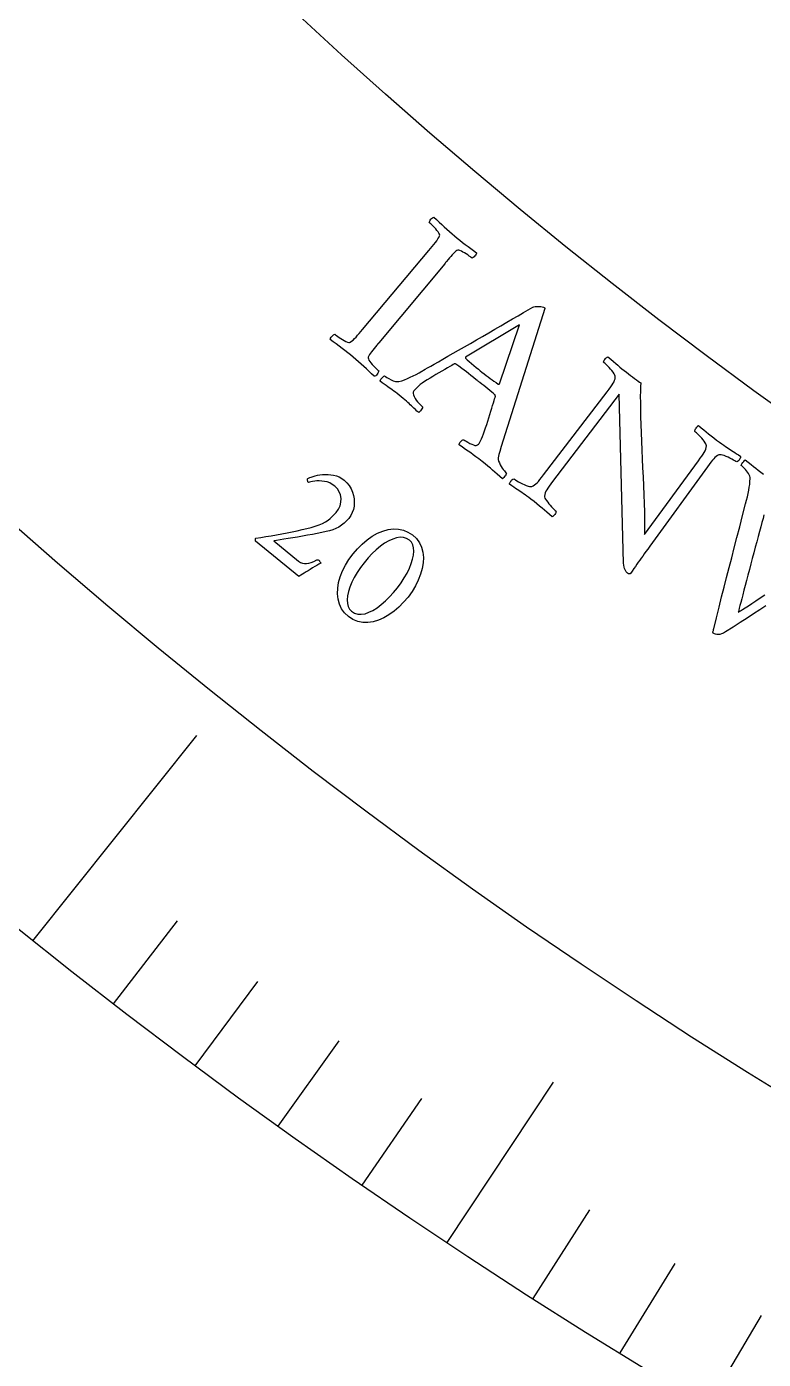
# Model space of a CAD drawing. Header units: millimetres. Extents: x -60 to 60, y -60 to 76.
# Drawn here: x -29.82 to -23.76, y -40.71 to -29.75 of the extents above; entities that cross this region are included whole.
import ezdxf

# ---------------------------------------------------------------- set-up
doc = ezdxf.new("R2010")
doc.units = ezdxf.units.MM
for name, color, linetype in [('CUT_OUTER', 1, 'Continuous'), ('ENGRAVE', 7, 'Continuous'), ('ENGRAVE_FINE', 8, 'Continuous'), ('TEXT', 5, 'Continuous')]:
    doc.layers.add(name, color=color, linetype=linetype)

msp = doc.modelspace()

# ---------------------------------------------------------------- linework, layer by layer
at = {"layer": 'CUT_OUTER'}
msp.add_arc((0, -0.0001), 59.9999, 176.771323, 2.429054, dxfattribs=at)
at = {"layer": 'ENGRAVE'}
for points in [[(-29.7704, -37.2695), (-28.4223, -35.5818)], [(-26.3622, -39.7533), (-25.4868, -38.4332)]]:
    msp.add_lwpolyline(points, dxfattribs=at)
for radius in [58.8, 58.8, 57.225, 54.3, 54.3, 51.99, 47.7, 47.7, 45.18, 40.5, 40.5]:
    msp.add_circle((0, 0), radius, dxfattribs=at)
at = {"layer": 'ENGRAVE_FINE'}
for points in [[(-29.107, -37.7899), (-28.5798, -37.1054)], [(-28.4342, -38.2986), (-27.9192, -37.6049)], [(-27.7524, -38.7955), (-27.2497, -38.0928)], [(-27.0616, -39.2805), (-26.5715, -38.569)], [(-25.6543, -40.2138), (-25.1896, -39.4854)], [(-24.9381, -40.6618), (-24.4864, -39.9253)], [(-24.2139, -41.0972), (-23.7753, -40.3528)]]:
    msp.add_lwpolyline(points, dxfattribs=at)
at = {"layer": 'TEXT'}
for points in [[(-26.3009, -31.4699), (-26.2788, -31.4881), (-26.2567, -31.5057), (-26.2347, -31.5229), (-26.2127, -31.5394), (-26.1905, -31.556), (-26.1679, -31.573), (-26.1449, -31.5904), (-26.1215, -31.6084), (-26.1219, -31.6143), (-26.1242, -31.6207), (-26.1283, -31.6275), (-26.1342, -31.6348), (-26.1408, -31.6415), (-26.147, -31.6467), (-26.1526, -31.6503), (-26.1577, -31.6523), (-26.1634, -31.6478), (-26.1712, -31.6421), (-26.1812, -31.6351), (-26.1934, -31.6267), (-26.2066, -31.618), (-26.2196, -31.61), (-26.2325, -31.6025), (-26.2452, -31.5956), (-26.2569, -31.5903), (-26.2669, -31.5875), (-26.275, -31.5872), (-26.2814, -31.5894), (-26.2904, -31.596), (-26.3, -31.6043), (-26.31, -31.6141), (-26.3205, -31.6255), (-26.3315, -31.638), (-26.3429, -31.6512), (-26.3546, -31.665), (-26.3668, -31.6795), (-26.3687, -31.6819), (-26.3707, -31.6842), (-26.3726, -31.6866), (-26.3746, -31.6889), (-26.3765, -31.6913), (-26.3785, -31.6936), (-26.3804, -31.6959), (-26.3824, -31.6983), (-26.9245, -32.3496), (-26.9265, -32.352), (-26.9284, -32.3543), (-26.9304, -32.3567), (-26.9323, -32.359), (-26.9343, -32.3614), (-26.9362, -32.3637), (-26.9382, -32.366), (-26.9401, -32.3684), (-26.9521, -32.3829), (-26.9635, -32.3969), (-26.9742, -32.4102), (-26.9842, -32.4229), (-26.9932, -32.435), (-27.0008, -32.4465), (-27.007, -32.4572), (-27.0118, -32.4673), (-27.0123, -32.4734), (-27.0101, -32.4813), (-27.0055, -32.4909), (-26.9983, -32.5023), (-26.9895, -32.5146), (-26.9799, -32.5266), (-26.9694, -32.5385), (-26.9582, -32.5502), (-26.9474, -32.5608), (-26.9384, -32.5696), (-26.931, -32.5764), (-26.9254, -32.5812), (-26.9264, -32.5867), (-26.9288, -32.593), (-26.9327, -32.6), (-26.938, -32.6077), (-26.9441, -32.6149), (-26.95, -32.6202), (-26.9559, -32.6236), (-26.9617, -32.6251), (-26.9839, -32.6042), (-27.0057, -32.5838), (-27.027, -32.5638), (-27.0479, -32.5444), (-27.0689, -32.5252), (-27.0904, -32.5061), (-27.1124, -32.487), (-27.135, -32.4679), (-27.1572, -32.4495), (-27.1799, -32.4313), (-27.203, -32.4132), (-27.2265, -32.3951), (-27.2504, -32.3771), (-27.2745, -32.359), (-27.2989, -32.3409), (-27.3236, -32.3226), (-27.3232, -32.3166), (-27.3209, -32.3103), (-27.3167, -32.3035), (-27.3107, -32.2962), (-27.304, -32.2896), (-27.2978, -32.2845), (-27.2921, -32.281), (-27.2869, -32.2791), (-27.2811, -32.2838), (-27.2731, -32.2898), (-27.2629, -32.2972), (-27.2505, -32.3059), (-27.2369, -32.3149), (-27.2232, -32.3232), (-27.2094, -32.3308), (-27.1955, -32.3376), (-27.1828, -32.3428), (-27.1725, -32.3456), (-27.1647, -32.346), (-27.1594, -32.344), (-27.1482, -32.3363), (-27.1366, -32.3267), (-27.1245, -32.3151), (-27.1119, -32.3016), (-27.0989, -32.2868), (-27.0855, -32.2714), (-27.0717, -32.2553), (-27.0575, -32.2385), (-26.5127, -31.5894), (-26.4986, -31.5724), (-26.485, -31.5559), (-26.4719, -31.5398), (-26.4593, -31.5241), (-26.4479, -31.5091), (-26.4383, -31.4949), (-26.4307, -31.4817), (-26.425, -31.4693), (-26.4234, -31.4632), (-26.4248, -31.4555), (-26.4293, -31.4463), (-26.4368, -31.4355), (-26.4462, -31.4239), (-26.4561, -31.4123), (-26.4665, -31.4008), (-26.4774, -31.3894), (-26.4877, -31.3789), (-26.4964, -31.3703), (-26.5035, -31.3636), (-26.5089, -31.3588), (-26.5078, -31.3534), (-26.5052, -31.3472), (-26.5013, -31.3403), (-26.4958, -31.3326), (-26.4897, -31.3254), (-26.4837, -31.3202), (-26.4778, -31.3168), (-26.4721, -31.3153), (-26.4501, -31.3353), (-26.4284, -31.3552), (-26.407, -31.375), (-26.3858, -31.3948), (-26.3646, -31.4143), (-26.3435, -31.4333), (-26.3222, -31.4518), (-26.3009, -31.4699)], [(-26.5692, -32.5819), (-26.5663, -32.5802), (-26.5575, -32.5753), (-26.543, -32.567), (-26.5227, -32.5555), (-26.4974, -32.5411), (-26.4681, -32.5243), (-26.4347, -32.505), (-26.3972, -32.4833), (-26.3565, -32.4599), (-26.3134, -32.4352), (-26.268, -32.4094), (-26.2202, -32.3823), (-26.1709, -32.3544), (-26.121, -32.3259), (-26.0707, -32.2969), (-26.0198, -32.2673), (-25.9691, -32.2377), (-25.9195, -32.2088), (-25.8709, -32.1804), (-25.8234, -32.1527), (-25.7778, -32.1261), (-25.735, -32.1012), (-25.695, -32.0779), (-25.6579, -32.0562), (-25.6486, -32.0529), (-25.6372, -32.0506), (-25.6236, -32.0495), (-25.6078, -32.0494), (-25.5924, -32.0503), (-25.5799, -32.0522), (-25.5702, -32.0551), (-25.5633, -32.0589), (-25.562, -32.0601), (-25.561, -32.0611), (-25.5603, -32.062), (-25.5601, -32.0628), (-25.5599, -32.0637), (-25.5595, -32.0649), (-25.5589, -32.0664), (-25.5581, -32.0683), (-25.9008, -33.1492), (-25.9173, -33.2027), (-25.9293, -33.2429), (-25.9371, -33.2697), (-25.9406, -33.2831), (-25.9422, -33.2955), (-25.9415, -33.3088), (-25.9384, -33.323), (-25.9328, -33.3381), (-25.9258, -33.3531), (-25.918, -33.3673), (-25.9095, -33.3806), (-25.9003, -33.3929), (-25.8915, -33.4037), (-25.8843, -33.4121), (-25.8787, -33.4181), (-25.8747, -33.4218), (-25.8755, -33.4285), (-25.8782, -33.4355), (-25.8827, -33.4428), (-25.8891, -33.4504), (-25.8958, -33.4574), (-25.9012, -33.4627), (-25.9052, -33.4662), (-25.9079, -33.468), (-25.9296, -33.4487), (-25.9502, -33.4305), (-25.9696, -33.4132), (-25.9878, -33.397), (-26.0065, -33.3808), (-26.0272, -33.3634), (-26.05, -33.3449), (-26.0748, -33.3252), (-26.1012, -33.3048), (-26.1255, -33.2865), (-26.1477, -33.2703), (-26.1679, -33.2561), (-26.1881, -33.2422), (-26.2108, -33.2265), (-26.2358, -33.2091), (-26.2632, -33.1899), (-26.263, -33.184), (-26.2609, -33.1775), (-26.257, -33.1706), (-26.2512, -33.1632), (-26.2446, -33.1564), (-26.2383, -33.1514), (-26.2322, -33.1481), (-26.2263, -33.1466), (-26.2178, -33.1528), (-26.2067, -33.1598), (-26.1931, -33.1677), (-26.1769, -33.1766), (-26.1604, -33.1846), (-26.146, -33.1903), (-26.1336, -33.1935), (-26.1231, -33.1943), (-26.1173, -33.1928), (-26.1114, -33.1894), (-26.1053, -33.1841), (-26.0991, -33.177), (-26.0931, -33.1681), (-26.0865, -33.1556), (-26.0792, -33.1396), (-26.0712, -33.1201), (-26.0628, -33.098), (-26.0543, -33.0743), (-26.0456, -33.0489), (-26.0367, -33.0219), (-26.0278, -32.9942), (-26.0191, -32.9668), (-26.0107, -32.9397), (-26.0025, -32.9129), (-25.9948, -32.8874), (-25.9878, -32.8643), (-25.9815, -32.8436), (-25.9759, -32.8252), (-25.9713, -32.8101), (-25.968, -32.7993), (-25.966, -32.7928), (-25.9654, -32.7907), (-25.9654, -32.7903), (-25.9655, -32.7893), (-25.9658, -32.7875), (-25.966, -32.785), (-25.9665, -32.7823), (-25.9673, -32.7801), (-25.9684, -32.7782), (-25.9699, -32.7768), (-25.9819, -32.7661), (-25.9955, -32.7545), (-26.0107, -32.742), (-26.0273, -32.7286), (-26.0445, -32.7149), (-26.061, -32.7017), (-26.077, -32.689), (-26.0923, -32.6768), (-26.0963, -32.6736), (-26.1002, -32.6705), (-26.1042, -32.6673), (-26.1081, -32.6641), (-26.112, -32.6611), (-26.1156, -32.6581), (-26.1191, -32.6554), (-26.1224, -32.6528), (-26.1452, -32.6345), (-26.1664, -32.6178), (-26.1859, -32.6026), (-26.2036, -32.5889), (-26.2218, -32.5751), (-26.2426, -32.5598), (-26.266, -32.5428), (-26.292, -32.5242), (-26.293, -32.5236), (-26.2944, -32.5232), (-26.2963, -32.5229), (-26.2986, -32.5227), (-26.3009, -32.5226), (-26.3024, -32.5226), (-26.3034, -32.5225), (-26.3037, -32.5225), (-26.306, -32.5239), (-26.3131, -32.528), (-26.3247, -32.5349), (-26.3411, -32.5446), (-26.3607, -32.5561), (-26.3821, -32.5686), (-26.4053, -32.5821), (-26.4303, -32.5966), (-26.4556, -32.6114), (-26.48, -32.6259), (-26.5032, -32.6402), (-26.5255, -32.6541), (-26.5473, -32.6678), (-26.5666, -32.6809), (-26.5834, -32.6935), (-26.5975, -32.7055), (-26.6096, -32.7168), (-26.62, -32.7272), (-26.6289, -32.7365), (-26.6361, -32.7449), (-26.6413, -32.7543), (-26.6426, -32.7654), (-26.6402, -32.7781), (-26.6339, -32.7925), (-26.6253, -32.8072), (-26.6158, -32.8213), (-26.6053, -32.8346), (-26.5939, -32.8472), (-26.5831, -32.8582), (-26.5745, -32.8668), (-26.5681, -32.8729), (-26.5638, -32.8767), (-26.5643, -32.8803), (-26.5663, -32.8855), (-26.5699, -32.8922), (-26.575, -32.9003), (-26.5808, -32.9085), (-26.5863, -32.9151), (-26.5915, -32.9201), (-26.5964, -32.9236), (-26.6104, -32.911), (-26.6232, -32.8993), (-26.635, -32.8884), (-26.6457, -32.8785), (-26.6558, -32.869), (-26.6659, -32.8595), (-26.676, -32.8499), (-26.6861, -32.8404), (-26.6971, -32.8303), (-26.71, -32.819), (-26.7247, -32.8066), (-26.7413, -32.7929), (-26.7581, -32.7793), (-26.7737, -32.767), (-26.7881, -32.7561), (-26.8013, -32.7465), (-26.8138, -32.7375), (-26.8264, -32.7286), (-26.8389, -32.7196), (-26.8514, -32.7106), (-26.8648, -32.701), (-26.8797, -32.6901), (-26.8962, -32.6778), (-26.9142, -32.6643), (-26.9136, -32.6607), (-26.9113, -32.6558), (-26.9071, -32.6496), (-26.9012, -32.6421), (-26.8947, -32.6345), (-26.8886, -32.6284), (-26.8831, -32.6237), (-26.878, -32.6203), (-26.8693, -32.6268), (-26.8574, -32.6344), (-26.8423, -32.6431), (-26.824, -32.653), (-26.8051, -32.6617), (-26.7881, -32.667), (-26.7732, -32.6688), (-26.7602, -32.6672), (-26.7362, -32.6612), (-26.7123, -32.6535), (-26.6887, -32.6442), (-26.6652, -32.6333), (-26.6416, -32.6213), (-26.6177, -32.6088), (-26.5936, -32.5956), (-26.5692, -32.5819)], [(-25.7675, -32.2027), (-26.2099, -32.4677), (-26.21, -32.4679), (-26.2104, -32.4686), (-26.2109, -32.4698), (-26.2117, -32.4715), (-26.2124, -32.4732), (-26.2126, -32.4746), (-26.2125, -32.4757), (-26.2119, -32.4765), (-26.1968, -32.4899), (-26.1801, -32.5044), (-26.1619, -32.52), (-26.1421, -32.5366), (-26.1226, -32.5529), (-26.105, -32.5674), (-26.0893, -32.5802), (-26.0757, -32.5912), (-26.0579, -32.6053), (-26.0408, -32.6184), (-26.0245, -32.6306), (-26.0088, -32.642), (-25.9932, -32.6531), (-25.9769, -32.6648), (-25.9599, -32.677), (-25.9422, -32.6898), (-25.9406, -32.6907), (-25.9388, -32.6908), (-25.937, -32.6902), (-25.9351, -32.6889), (-25.9334, -32.6875), (-25.9321, -32.6864), (-25.9314, -32.6858), (-25.9311, -32.6856)], [(-24.8876, -32.5914), (-24.8703, -32.6046), (-24.8532, -32.6176), (-24.8363, -32.6305), (-24.8196, -32.6432), (-24.804, -32.6549), (-24.7904, -32.6647), (-24.7789, -32.6727), (-24.7693, -32.6788), (-24.7712, -32.7097), (-24.7724, -32.7472), (-24.773, -32.7912), (-24.7728, -32.8418), (-24.772, -32.8977), (-24.7706, -32.9576), (-24.7688, -33.0215), (-24.7664, -33.0894), (-24.7636, -33.1599), (-24.7606, -33.2316), (-24.7574, -33.3045), (-24.754, -33.3786), (-24.7506, -33.453), (-24.7475, -33.5266), (-24.7446, -33.5995), (-24.7419, -33.6717), (-24.7398, -33.7416), (-24.7385, -33.8075), (-24.7379, -33.8695), (-24.7381, -33.9276), (-24.2951, -33.32), (-24.2805, -33.2997), (-24.2677, -33.2816), (-24.2567, -33.2655), (-24.2476, -33.2515), (-24.2404, -33.2384), (-24.235, -33.2249), (-24.2314, -33.211), (-24.2298, -33.1966), (-24.2304, -33.1899), (-24.2336, -33.1816), (-24.2392, -33.1716), (-24.2473, -33.1599), (-24.257, -33.1475), (-24.2672, -33.1353), (-24.2781, -33.1232), (-24.2895, -33.1114), (-24.3006, -33.1005), (-24.3103, -33.0914), (-24.3187, -33.084), (-24.3258, -33.0784), (-24.3252, -33.0719), (-24.323, -33.065), (-24.3192, -33.0579), (-24.3139, -33.0506), (-24.3082, -33.0437), (-24.3031, -33.038), (-24.2988, -33.0335), (-24.2953, -33.0302), (-24.273, -33.0479), (-24.2516, -33.0652), (-24.2309, -33.082), (-24.2109, -33.0984), (-24.1906, -33.1149), (-24.1688, -33.132), (-24.1454, -33.1498), (-24.1204, -33.1682), (-24.1028, -33.1809), (-24.0867, -33.1924), (-24.0723, -33.2024), (-24.0595, -33.2111), (-24.0474, -33.2192), (-24.035, -33.2273), (-24.0224, -33.2354), (-24.0094, -33.2436), (-23.9957, -33.2523), (-23.9806, -33.2619), (-23.9643, -33.2724), (-23.9466, -33.2839), (-23.9478, -33.2887), (-23.9497, -33.2942), (-23.9525, -33.3003), (-23.956, -33.3072), (-23.9605, -33.314), (-23.9659, -33.3201), (-23.9724, -33.3254), (-23.9798, -33.3301), (-23.986, -33.326), (-23.9948, -33.3206), (-24.0062, -33.3139), (-24.0202, -33.306), (-24.0355, -33.2979), (-24.0509, -33.2904), (-24.0664, -33.2837), (-24.0819, -33.2777), (-24.0964, -33.2731), (-24.1087, -33.2705), (-24.1188, -33.2701), (-24.1267, -33.2716), (-24.1385, -33.2773), (-24.1496, -33.2845), (-24.1599, -33.2932), (-24.1694, -33.3034), (-24.1795, -33.3158), (-24.1915, -33.3313), (-24.2054, -33.3498), (-24.2212, -33.3713), (-24.6951, -34.0242), (-24.7113, -34.0465), (-24.7264, -34.0674), (-24.7405, -34.0868), (-24.7536, -34.1048), (-24.766, -34.122), (-24.778, -34.1389), (-24.7897, -34.1556), (-24.8011, -34.172), (-24.8128, -34.1891), (-24.8253, -34.2075), (-24.8387, -34.2274), (-24.8529, -34.2487), (-24.8563, -34.2508), (-24.8601, -34.2516), (-24.8643, -34.2513), (-24.8689, -34.2497), (-24.8732, -34.2476), (-24.8768, -34.2458), (-24.8796, -34.2442), (-24.8817, -34.2429), (-24.8852, -34.2395), (-24.8891, -34.2344), (-24.8934, -34.2273), (-24.8981, -34.2184), (-24.9025, -34.2076), (-24.9061, -34.195), (-24.9088, -34.1805), (-24.9105, -34.1641), (-24.9481, -32.7727), (-25.4947, -33.4906), (-25.5096, -33.5106), (-25.5225, -33.5285), (-25.5334, -33.5443), (-25.5421, -33.558), (-25.549, -33.5708), (-25.5545, -33.584), (-25.5584, -33.5975), (-25.5609, -33.6114), (-25.5603, -33.6181), (-25.5573, -33.6265), (-25.5519, -33.6366), (-25.544, -33.6484), (-25.5347, -33.661), (-25.5246, -33.6736), (-25.514, -33.6863), (-25.5027, -33.6989), (-25.4917, -33.7105), (-25.4819, -33.7203), (-25.4735, -33.7281), (-25.4663, -33.734), (-25.4668, -33.7406), (-25.4687, -33.7474), (-25.4721, -33.7544), (-25.4769, -33.7616), (-25.4823, -33.7684), (-25.4875, -33.774), (-25.4925, -33.7785), (-25.4973, -33.7819), (-25.5195, -33.7627), (-25.5408, -33.7442), (-25.5615, -33.7265), (-25.5813, -33.7094), (-25.6016, -33.6923), (-25.6236, -33.6744), (-25.6472, -33.6557), (-25.6725, -33.6362), (-25.6898, -33.6231), (-25.706, -33.6112), (-25.721, -33.6006), (-25.7348, -33.5911), (-25.7479, -33.5823), (-25.7609, -33.5737), (-25.7736, -33.5652), (-25.7861, -33.5569), (-25.7994, -33.5479), (-25.8143, -33.5377), (-25.8311, -33.5261), (-25.8495, -33.5132), (-25.8482, -33.5084), (-25.8461, -33.5029), (-25.8432, -33.4968), (-25.8395, -33.4901), (-25.8348, -33.4834), (-25.8291, -33.4775), (-25.8224, -33.4724), (-25.8147, -33.4681), (-25.8086, -33.4725), (-25.7998, -33.4781), (-25.7884, -33.4848), (-25.7743, -33.4928), (-25.7589, -33.5012), (-25.7432, -33.5091), (-25.7273, -33.5165), (-25.7113, -33.5233), (-25.6963, -33.5288), (-25.6839, -33.5318), (-25.674, -33.5325), (-25.6666, -33.5307), (-25.6545, -33.5255), (-25.6431, -33.5189), (-25.6325, -33.511), (-25.6225, -33.5017), (-25.612, -33.4902), (-25.5996, -33.4755), (-25.5852, -33.4576), (-25.5689, -33.4366), (-25.0455, -32.7521), (-25.0294, -32.7308), (-25.0158, -32.7121), (-25.0047, -32.696), (-24.996, -32.6825), (-24.9893, -32.6701), (-24.9842, -32.6576), (-24.9806, -32.6448), (-24.9786, -32.6318), (-24.9787, -32.6243), (-24.9817, -32.615), (-24.9876, -32.604), (-24.9964, -32.5913), (-25.0069, -32.5779), (-25.0179, -32.5649), (-25.0293, -32.5523), (-25.0412, -32.5402), (-25.0524, -32.5293), (-25.0618, -32.5205), (-25.0693, -32.5137), (-25.075, -32.509), (-25.0727, -32.5006), (-25.0694, -32.4928), (-25.0651, -32.4859), (-25.0598, -32.4796), (-25.0543, -32.4743), (-25.0492, -32.4699), (-25.0445, -32.4665), (-25.0402, -32.464), (-25.0154, -32.4845), (-24.9932, -32.5031), (-24.9737, -32.5198), (-24.9567, -32.5346), (-24.9407, -32.5486), (-24.9238, -32.5627), (-24.9061, -32.577), (-24.8876, -32.5914)], [(-27.4015, -34.1627), (-27.4174, -34.1715), (-27.4341, -34.181), (-27.4516, -34.1913), (-27.47, -34.2024), (-27.4884, -34.2136), (-27.506, -34.2245), (-27.523, -34.2349), (-27.5391, -34.245), (-27.5537, -34.2541), (-27.5656, -34.2616), (-27.5749, -34.2675), (-27.5816, -34.2717), (-27.9389, -33.9811), (-27.9395, -33.9786), (-27.9399, -33.9756), (-27.9401, -33.9723), (-27.9401, -33.9687), (-27.9399, -33.9651), (-27.9394, -33.9621), (-27.9385, -33.9596), (-27.9374, -33.9578), (-27.8957, -33.9513), (-27.8533, -33.9444), (-27.8103, -33.9372), (-27.7665, -33.9297), (-27.7228, -33.9218), (-27.6798, -33.9136), (-27.6374, -33.905), (-27.5956, -33.8961), (-27.5553, -33.8869), (-27.5174, -33.8776), (-27.4817, -33.8682), (-27.4484, -33.8586), (-27.4159, -33.8477), (-27.3874, -33.8361), (-27.3629, -33.8235), (-27.3424, -33.8102), (-27.3243, -33.7957), (-27.307, -33.78), (-27.2905, -33.763), (-27.2747, -33.7447), (-27.2563, -33.7178), (-27.2435, -33.6898), (-27.2364, -33.6606), (-27.235, -33.6304), (-27.2393, -33.601), (-27.2493, -33.5744), (-27.265, -33.5504), (-27.2866, -33.5292), (-27.3071, -33.5144), (-27.3281, -33.5028), (-27.3496, -33.4945), (-27.3717, -33.4895), (-27.3935, -33.4869), (-27.4142, -33.4859), (-27.4337, -33.4864), (-27.4522, -33.4884), (-27.4688, -33.4912), (-27.4828, -33.494), (-27.4942, -33.4967), (-27.5029, -33.4994), (-27.5057, -33.4964), (-27.5078, -33.4925), (-27.5094, -33.4877), (-27.5103, -33.4819), (-27.5106, -33.4763), (-27.5105, -33.4719), (-27.5099, -33.4686), (-27.5088, -33.4665), (-27.5021, -33.4628), (-27.4926, -33.4586), (-27.4804, -33.4538), (-27.4655, -33.4486), (-27.4485, -33.4435), (-27.4299, -33.4393), (-27.4097, -33.4359), (-27.388, -33.4333), (-27.3654, -33.432), (-27.3425, -33.4324), (-27.3195, -33.4345), (-27.2962, -33.4383), (-27.2732, -33.4445), (-27.251, -33.4536), (-27.2296, -33.4656), (-27.209, -33.4805), (-27.1864, -33.5014), (-27.1675, -33.5245), (-27.1521, -33.5498), (-27.1403, -33.5772), (-27.132, -33.6058), (-27.1272, -33.6346), (-27.126, -33.6634), (-27.1282, -33.6923), (-27.1339, -33.7204), (-27.1431, -33.7469), (-27.1557, -33.7716), (-27.1718, -33.7946), (-27.1903, -33.8157), (-27.2103, -33.8345), (-27.2317, -33.851), (-27.2546, -33.8654), (-27.2786, -33.8776), (-27.3036, -33.8881), (-27.3295, -33.8967), (-27.3563, -33.9035), (-27.3928, -33.9112), (-27.4309, -33.9188), (-27.4706, -33.9262), (-27.5118, -33.9336), (-27.5533, -33.9407), (-27.5936, -33.9475), (-27.6326, -33.954), (-27.6704, -33.9601), (-27.7058, -33.9657), (-27.7374, -33.9708), (-27.7653, -33.9753), (-27.7895, -33.9792), (-27.5848, -34.1456), (-27.5692, -34.1562), (-27.553, -34.1632), (-27.5362, -34.1667), (-27.5188, -34.1666), (-27.5003, -34.1633), (-27.48, -34.1572), (-27.4581, -34.1482), (-27.4343, -34.1363), (-27.4306, -34.1348), (-27.4265, -34.1348), (-27.4222, -34.1363), (-27.4176, -34.1393), (-27.4159, -34.141), (-27.4138, -34.1433), (-27.4114, -34.1463), (-27.4087, -34.1499), (-27.4061, -34.1538), (-27.4041, -34.1571), (-27.4025, -34.1601), (-27.4015, -34.1627)], [(-26.6482, -33.9303), (-26.6156, -33.9606), (-26.5902, -33.9943), (-26.5722, -34.0315), (-26.5614, -34.0722), (-26.5572, -34.1155), (-26.559, -34.1602), (-26.5667, -34.2063), (-26.5804, -34.2539), (-26.5994, -34.3019), (-26.6231, -34.3492), (-26.6513, -34.3958), (-26.6843, -34.4417), (-26.7205, -34.485), (-26.7587, -34.524), (-26.7988, -34.5585), (-26.8409, -34.5886), (-26.8841, -34.6134), (-26.9274, -34.6321), (-26.9708, -34.6446), (-27.0143, -34.6511), (-27.0571, -34.6504), (-27.098, -34.6418), (-27.1372, -34.6252), (-27.1745, -34.6006), (-27.2064, -34.5708), (-27.2313, -34.5372), (-27.2491, -34.4996), (-27.26, -34.4582), (-27.2643, -34.4141), (-27.2627, -34.3687), (-27.255, -34.3221), (-27.2414, -34.274), (-27.2224, -34.2258), (-27.1985, -34.1785), (-27.1699, -34.1321), (-27.1364, -34.0866), (-27.0996, -34.0438), (-27.061, -34.0053), (-27.0204, -33.9713), (-26.9781, -33.9416), (-26.9348, -33.9172), (-26.8915, -33.899), (-26.8483, -33.8869), (-26.805, -33.8809), (-26.7628, -33.8818), (-26.7226, -33.8903), (-26.6844, -33.9065), (-26.6482, -33.9303)], [(-26.673, -33.9728), (-26.6958, -33.959), (-26.721, -33.9513), (-26.7486, -33.9498), (-26.7786, -33.9544), (-26.8103, -33.9645), (-26.8429, -33.9794), (-26.8765, -33.999), (-26.9109, -34.0234), (-26.9455, -34.052), (-26.9795, -34.0841), (-27.0128, -34.1197), (-27.0455, -34.1588), (-27.0758, -34.1992), (-27.1026, -34.2396), (-27.1259, -34.28), (-27.1458, -34.3204), (-27.1619, -34.3598), (-27.1737, -34.397), (-27.1814, -34.4321), (-27.1847, -34.4649), (-27.1834, -34.4947), (-27.177, -34.5202), (-27.1654, -34.5416), (-27.1487, -34.5588), (-27.1241, -34.5739), (-27.0974, -34.5823), (-27.0687, -34.5838), (-27.0379, -34.5785), (-27.0058, -34.5673), (-26.9728, -34.5512), (-26.9391, -34.53), (-26.9047, -34.5038), (-26.8703, -34.4736), (-26.8366, -34.4404), (-26.8038, -34.4043), (-26.7718, -34.3652), (-26.7416, -34.3243), (-26.715, -34.2838), (-26.6921, -34.2438), (-26.6729, -34.2043), (-26.6576, -34.1661), (-26.6464, -34.13), (-26.6394, -34.0961), (-26.6366, -34.0642), (-26.6384, -34.0354), (-26.645, -34.0105), (-26.6566, -33.9897), (-26.673, -33.9728)]]:
    msp.add_lwpolyline(points, close=True, dxfattribs=at)
for points in [[(-23.7404, -34.5147), (-23.7906, -34.5474), (-23.8417, -34.5807), (-23.8948, -34.6151), (-23.9509, -34.651), (-24.0101, -34.6886), (-24.0723, -34.7276), (-24.0893, -34.7375), (-24.1049, -34.7446), (-24.1191, -34.749), (-24.1319, -34.7506), (-24.1435, -34.7501), (-24.1542, -34.7481), (-24.164, -34.7446), (-24.1728, -34.7395), (-24.1748, -34.7371), (-24.1756, -34.7336), (-24.1752, -34.7288), (-24.1737, -34.7228), (-24.1719, -34.7166), (-24.1705, -34.7111), (-24.1697, -34.7063), (-24.1694, -34.7023), (-24.1469, -34.6119), (-24.125, -34.5247), (-24.1038, -34.4406), (-24.0831, -34.3596), (-24.0627, -34.2799), (-24.042, -34.1995), (-24.0211, -34.1185), (-23.9999, -34.0369), (-23.9781, -33.9528), (-23.9553, -33.8643), (-23.9317, -33.7715), (-23.9071, -33.6743), (-23.8994, -33.6446), (-23.8924, -33.6162), (-23.8863, -33.5891), (-23.8809, -33.5633), (-23.8764, -33.5384), (-23.873, -33.514), (-23.8707, -33.4901), (-23.8695, -33.4666), (-23.8699, -33.4568), (-23.8723, -33.4465), (-23.8768, -33.4357), (-23.8833, -33.4243), (-23.8911, -33.413), (-23.8991, -33.4023), (-23.9076, -33.3924), (-23.9163, -33.3832), (-23.9247, -33.375), (-23.9321, -33.3681), (-23.9385, -33.3626), (-23.9439, -33.3584), (-23.9436, -33.3565), (-23.9411, -33.352), (-23.9364, -33.3448), (-23.9295, -33.335), (-23.9223, -33.3252), (-23.9168, -33.3181), (-23.9129, -33.3138), (-23.9107, -33.3122), (-23.885, -33.3319), (-23.8617, -33.3501), (-23.8409, -33.3667), (-23.8223, -33.3817), (-23.8038, -33.3966), (-23.7826, -33.4128), (-23.7589, -33.4304)], [(-23.7556, -33.7662), (-23.7634, -33.7948), (-23.7721, -33.8273), (-23.7819, -33.8635), (-23.7924, -33.9026), (-23.8035, -33.9436), (-23.8151, -33.9866), (-23.8273, -34.0314), (-23.8397, -34.0774), (-23.8519, -34.1233), (-23.864, -34.1694), (-23.876, -34.2156), (-23.8877, -34.2609), (-23.899, -34.3043), (-23.9098, -34.3458), (-23.9203, -34.3854), (-23.93, -34.4223), (-23.9388, -34.4557), (-23.9467, -34.4856), (-23.9537, -34.5119), (-23.9594, -34.5336), (-23.9636, -34.5498), (-23.9662, -34.5605), (-23.9673, -34.5655), (-23.9608, -34.5616), (-23.9491, -34.5544), (-23.9322, -34.5437), (-23.9103, -34.5296), (-23.8841, -34.5127), (-23.8547, -34.4936), (-23.8221, -34.4722), (-23.7863, -34.4486), (-23.7479, -34.4232)]]:
    msp.add_lwpolyline(points, dxfattribs=at)

doc.saveas('drawing.dxf')
